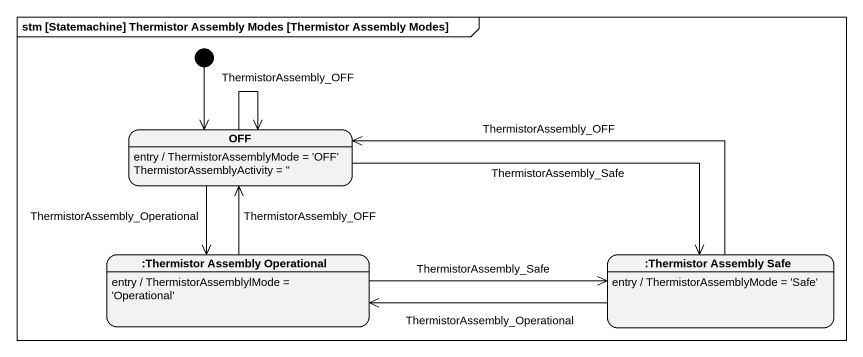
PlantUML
@startuml
mainframe stm [Statemachine] Thermistor Assembly Modes [Thermistor Assembly Modes]
hide empty description
state OFF
OFF : entry / ThermistorAssemblyMode = 'OFF' ThermistorAssemblyActivity = ''
state ":Thermistor Assembly Operational" as Thermistor_Assembly
Thermistor_Assembly : entry / ThermistorAssemblylMode = 'Operational'
state ":Thermistor Assembly Safe" as Thermistor_Assembly_Safe
Thermistor_Assembly_Safe : entry / ThermistorAssemblyMode = 'Safe'
[*] --> OFF
OFF --> OFF : ThermistorAssembly_OFF
OFF --> Thermistor_Assembly : ThermistorAssembly_Operational
OFF -right-> Thermistor_Assembly_Safe : ThermistorAssembly_Safe
Thermistor_Assembly -up-> OFF : ThermistorAssembly_OFF
Thermistor_Assembly -right-> Thermistor_Assembly_Safe : ThermistorAssembly_Safe
Thermistor_Assembly_Safe -left-> OFF : ThermistorAssembly_OFF
Thermistor_Assembly_Safe -left-> Thermistor_Assembly : ThermistorAssembly_Operational
@enduml
